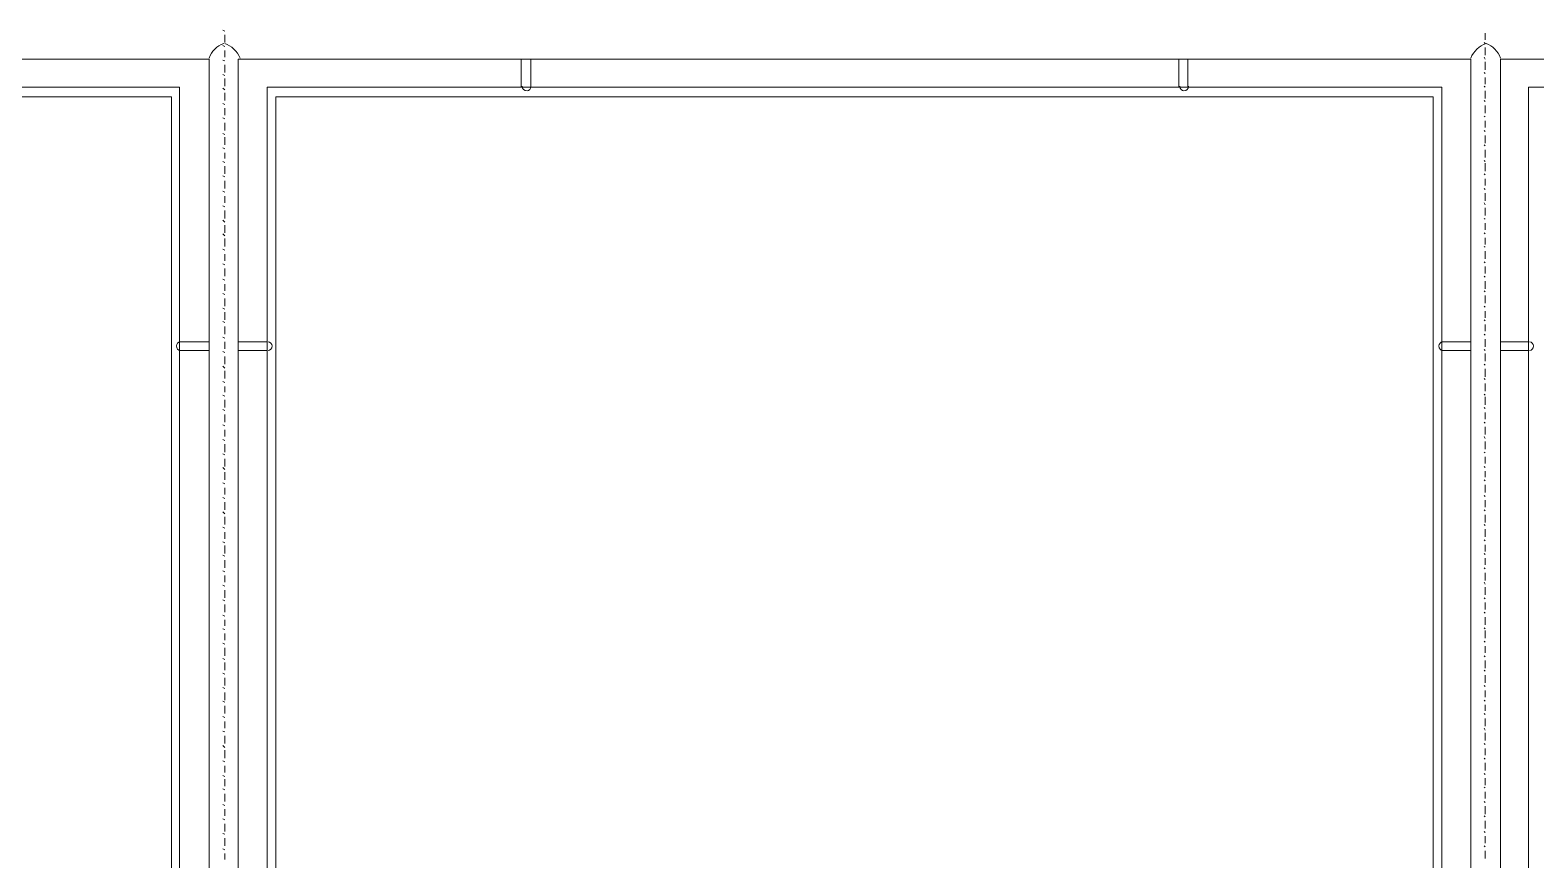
# Model space of a CAD drawing. Header units: millimetres. Extents: x 2928 to 3112, y 1220 to 1280.
# Drawn here: x 3075.62 to 3078.199, y 1249.505 to 1250.927 of the extents above; entities that cross this region are included whole.
import ezdxf

# ---------------------------------------------------------------- set-up
doc = ezdxf.new("R2010")
doc.units = ezdxf.units.MM

msp = doc.modelspace()

# ---------------------------------------------------------------- linework, layer by layer
at = {"color": 252, "linetype": 'Continuous', "lineweight": 13, "true_color": 0x989898}
for points in [[(3075.95344, 1250.92507), (3075.95014, 1250.92673), (3075.95014, 1250.92673)], [(3075.95344, 1250.90522), (3075.95344, 1250.91846), (3075.95344, 1250.91846)], [(3078.1119, 1250.91019), (3078.1119, 1250.92176), (3078.1119, 1250.92176)], [(3078.1119, 1250.91019), (3078.1119, 1250.92176), (3078.1119, 1250.92176)], [(3075.95344, 1250.89861), (3075.95014, 1250.90026), (3075.95014, 1250.90026)], [(3075.95344, 1250.88041), (3075.95344, 1250.89199), (3075.95344, 1250.89199)], [(3078.1119, 1250.90357), (3078.11024, 1250.90522), (3078.11024, 1250.90522)], [(3078.1119, 1250.90357), (3078.11024, 1250.90522), (3078.11024, 1250.90522)], [(3078.1119, 1250.88372), (3078.1119, 1250.89695), (3078.1119, 1250.89695)], [(3078.1119, 1250.88372), (3078.1119, 1250.89695), (3078.1119, 1250.89695)], [(3075.95344, 1250.8738), (3075.95014, 1250.87545), (3075.95014, 1250.87545)], [(3075.95344, 1250.85395), (3075.95344, 1250.86718), (3075.95344, 1250.86718)], [(3078.1119, 1250.87711), (3078.11024, 1250.88041), (3078.11024, 1250.88041)], [(3078.1119, 1250.87711), (3078.11024, 1250.88041), (3078.11024, 1250.88041)], [(3078.1119, 1250.85891), (3078.1119, 1250.87214), (3078.1119, 1250.87214)], [(3078.1119, 1250.85891), (3078.1119, 1250.87214), (3078.1119, 1250.87214)], [(3075.95344, 1250.84899), (3075.95014, 1250.85064), (3075.95014, 1250.85064)], [(3075.95344, 1250.8308), (3075.95344, 1250.84403), (3075.95344, 1250.84403)], [(3078.1119, 1250.8523), (3078.11024, 1250.85395), (3078.11024, 1250.85395)], [(3078.1119, 1250.8523), (3078.11024, 1250.85395), (3078.11024, 1250.85395)], [(3078.1119, 1250.8341), (3078.1119, 1250.84568), (3078.1119, 1250.84568)], [(3078.1119, 1250.8341), (3078.1119, 1250.84568), (3078.1119, 1250.84568)], [(3075.95344, 1250.82418), (3075.95014, 1250.82749), (3075.95014, 1250.82749)], [(3075.95344, 1250.80599), (3075.95344, 1250.81922), (3075.95344, 1250.81922)], [(3078.1119, 1250.82914), (3078.11024, 1250.8308), (3078.11024, 1250.8308)], [(3078.1119, 1250.82914), (3078.11024, 1250.8308), (3078.11024, 1250.8308)], [(3078.1119, 1250.80929), (3078.1119, 1250.82253), (3078.1119, 1250.82253)], [(3078.1119, 1250.80929), (3078.1119, 1250.82253), (3078.1119, 1250.82253)], [(3075.95344, 1250.79937), (3075.95014, 1250.80102), (3075.95014, 1250.80102)], [(3075.95344, 1250.78118), (3075.95344, 1250.79275), (3075.95344, 1250.79275)], [(3078.1119, 1250.80433), (3078.11024, 1250.80599), (3078.11024, 1250.80599)], [(3078.1119, 1250.80433), (3078.11024, 1250.80599), (3078.11024, 1250.80599)], [(3078.1119, 1250.78448), (3078.1119, 1250.79772), (3078.1119, 1250.79772)], [(3078.1119, 1250.78448), (3078.1119, 1250.79772), (3078.1119, 1250.79772)], [(3075.95344, 1250.77456), (3075.95014, 1250.77621), (3075.95014, 1250.77621)], [(3075.95344, 1250.75471), (3075.95344, 1250.76794), (3075.95344, 1250.76794)], [(3078.1119, 1250.77787), (3078.11024, 1250.77952), (3078.11024, 1250.77952)], [(3078.1119, 1250.77787), (3078.11024, 1250.77952), (3078.11024, 1250.77952)], [(3078.1119, 1250.75967), (3078.1119, 1250.77125), (3078.1119, 1250.77125)], [(3078.1119, 1250.75967), (3078.1119, 1250.77125), (3078.1119, 1250.77125)], [(3075.95344, 1250.7481), (3075.95014, 1250.74975), (3075.95014, 1250.74975)], [(3075.95344, 1250.7299), (3075.95344, 1250.74313), (3075.95344, 1250.74313)], [(3078.1119, 1250.75306), (3078.11024, 1250.75471), (3078.11024, 1250.75471)], [(3078.1119, 1250.75306), (3078.11024, 1250.75471), (3078.11024, 1250.75471)], [(3078.1119, 1250.73321), (3078.1119, 1250.74644), (3078.1119, 1250.74644)], [(3078.1119, 1250.73321), (3078.1119, 1250.74644), (3078.1119, 1250.74644)], [(3075.95344, 1250.72329), (3075.95014, 1250.72494), (3075.95014, 1250.72494)], [(3075.95344, 1250.70675), (3075.95344, 1250.71667), (3075.95344, 1250.71667)], [(3078.1119, 1250.72825), (3078.11024, 1250.7299), (3078.11024, 1250.7299)], [(3078.1119, 1250.72825), (3078.11024, 1250.7299), (3078.11024, 1250.7299)], [(3078.1119, 1250.7084), (3078.1119, 1250.72163), (3078.1119, 1250.72163)], [(3078.1119, 1250.7084), (3078.1119, 1250.72163), (3078.1119, 1250.72163)], [(3075.95344, 1250.70013), (3075.95014, 1250.70178), (3075.95014, 1250.70178)], [(3075.95344, 1250.68028), (3075.95344, 1250.69351), (3075.95344, 1250.69351)], [(3078.1119, 1250.70178), (3078.11024, 1250.70344), (3078.11024, 1250.70344)], [(3078.1119, 1250.70178), (3078.11024, 1250.70344), (3078.11024, 1250.70344)], [(3078.1119, 1250.68524), (3078.1119, 1250.69848), (3078.1119, 1250.69848)], [(3078.1119, 1250.68524), (3078.1119, 1250.69848), (3078.1119, 1250.69848)], [(3075.95344, 1250.67532), (3075.95014, 1250.67697), (3075.95014, 1250.67697)], [(3075.95344, 1250.65547), (3075.95344, 1250.6687), (3075.95344, 1250.6687)], [(3078.1119, 1250.67863), (3078.11024, 1250.68028), (3078.11024, 1250.68028)], [(3078.1119, 1250.67863), (3078.11024, 1250.68028), (3078.11024, 1250.68028)], [(3078.1119, 1250.66043), (3078.1119, 1250.67201), (3078.1119, 1250.67201)], [(3078.1119, 1250.66043), (3078.1119, 1250.67201), (3078.1119, 1250.67201)], [(3075.95344, 1250.64886), (3075.95014, 1250.65051), (3075.95014, 1250.65051)], [(3075.95344, 1250.63066), (3075.95344, 1250.64224), (3075.95344, 1250.64224)], [(3078.1119, 1250.65382), (3078.11024, 1250.65547), (3078.11024, 1250.65547)], [(3078.1119, 1250.65382), (3078.11024, 1250.65547), (3078.11024, 1250.65547)], [(3078.1119, 1250.63397), (3078.1119, 1250.6472), (3078.1119, 1250.6472)], [(3078.1119, 1250.63397), (3078.1119, 1250.6472), (3078.1119, 1250.6472)], [(3075.95344, 1250.62405), (3075.95014, 1250.6257), (3075.95014, 1250.6257)], [(3075.95344, 1250.6042), (3075.95344, 1250.61743), (3075.95344, 1250.61743)], [(3078.1119, 1250.62735), (3078.11024, 1250.63066), (3078.11024, 1250.63066)], [(3078.1119, 1250.62735), (3078.11024, 1250.63066), (3078.11024, 1250.63066)], [(3078.1119, 1250.60916), (3078.1119, 1250.62239), (3078.1119, 1250.62239)], [(3078.1119, 1250.60916), (3078.1119, 1250.62239), (3078.1119, 1250.62239)], [(3075.95344, 1250.59758), (3075.95014, 1250.60089), (3075.95014, 1250.60089)], [(3075.95344, 1250.57939), (3075.95344, 1250.59262), (3075.95344, 1250.59262)], [(3078.1119, 1250.60254), (3078.11024, 1250.6042), (3078.11024, 1250.6042)], [(3078.1119, 1250.60254), (3078.11024, 1250.6042), (3078.11024, 1250.6042)], [(3078.1119, 1250.58435), (3078.1119, 1250.59593), (3078.1119, 1250.59593)], [(3078.1119, 1250.58435), (3078.1119, 1250.59593), (3078.1119, 1250.59593)], [(3075.95344, 1250.57443), (3075.95014, 1250.57773), (3075.95014, 1250.57773)], [(3075.95344, 1250.55623), (3075.95344, 1250.56946), (3075.95344, 1250.56946)], [(3078.1119, 1250.57773), (3078.11024, 1250.57939), (3078.11024, 1250.57939)], [(3078.1119, 1250.57773), (3078.11024, 1250.57939), (3078.11024, 1250.57939)], [(3078.1119, 1250.55458), (3078.11024, 1250.55623), (3078.11024, 1250.55623)], [(3078.1119, 1250.55458), (3078.11024, 1250.55623), (3078.11024, 1250.55623)], [(3078.1119, 1250.55954), (3078.1119, 1250.57112), (3078.1119, 1250.57112)], [(3078.1119, 1250.55954), (3078.1119, 1250.57112), (3078.1119, 1250.57112)], [(3075.95344, 1250.54962), (3075.95014, 1250.55127), (3075.95014, 1250.55127)], [(3075.95344, 1250.53142), (3075.95344, 1250.543), (3075.95344, 1250.543)], [(3078.1119, 1250.52812), (3078.11024, 1250.52977), (3078.11024, 1250.52977)], [(3078.1119, 1250.52812), (3078.11024, 1250.52977), (3078.11024, 1250.52977)], [(3078.1119, 1250.53473), (3078.1119, 1250.54796), (3078.1119, 1250.54796)], [(3078.1119, 1250.53473), (3078.1119, 1250.54796), (3078.1119, 1250.54796)], [(3075.95344, 1250.52481), (3075.95014, 1250.52646), (3075.95014, 1250.52646)], [(3075.95344, 1250.50496), (3075.95344, 1250.51819), (3075.95344, 1250.51819)], [(3078.1119, 1250.50331), (3078.11024, 1250.50496), (3078.11024, 1250.50496)], [(3078.1119, 1250.50331), (3078.11024, 1250.50496), (3078.11024, 1250.50496)], [(3078.1119, 1250.50992), (3078.1119, 1250.5215), (3078.1119, 1250.5215)], [(3078.1119, 1250.50992), (3078.1119, 1250.5215), (3078.1119, 1250.5215)], [(3075.95344, 1250.49834), (3075.95014, 1250.5), (3075.95014, 1250.5)], [(3075.95344, 1250.48015), (3075.95344, 1250.49173), (3075.95344, 1250.49173)], [(3078.1119, 1250.4785), (3078.11024, 1250.48015), (3078.11024, 1250.48015)], [(3078.1119, 1250.4785), (3078.11024, 1250.48015), (3078.11024, 1250.48015)], [(3078.1119, 1250.48346), (3078.1119, 1250.49669), (3078.1119, 1250.49669)], [(3078.1119, 1250.48346), (3078.1119, 1250.49669), (3078.1119, 1250.49669)], [(3075.95344, 1250.47353), (3075.95014, 1250.47519), (3075.95014, 1250.47519)], [(3075.95344, 1250.45369), (3075.95344, 1250.46692), (3075.95344, 1250.46692)], [(3078.1119, 1250.45203), (3078.11024, 1250.45369), (3078.11024, 1250.45369)], [(3078.1119, 1250.45203), (3078.11024, 1250.45369), (3078.11024, 1250.45369)], [(3078.1119, 1250.45865), (3078.1119, 1250.47188), (3078.1119, 1250.47188)], [(3078.1119, 1250.45865), (3078.1119, 1250.47188), (3078.1119, 1250.47188)], [(3075.95344, 1250.44872), (3075.95014, 1250.45038), (3075.95014, 1250.45038)], [(3075.95344, 1250.42557), (3075.95014, 1250.42722), (3075.95014, 1250.42722)], [(3075.95344, 1250.43053), (3075.95344, 1250.44376), (3075.95344, 1250.44376)], [(3078.1119, 1250.42888), (3078.11024, 1250.43053), (3078.11024, 1250.43053)], [(3078.1119, 1250.42888), (3078.11024, 1250.43053), (3078.11024, 1250.43053)], [(3078.1119, 1250.43384), (3078.1119, 1250.44542), (3078.1119, 1250.44542)], [(3078.1119, 1250.43384), (3078.1119, 1250.44542), (3078.1119, 1250.44542)], [(3075.95344, 1250.3991), (3075.95014, 1250.40076), (3075.95014, 1250.40076)], [(3075.95344, 1250.40572), (3075.95344, 1250.41895), (3075.95344, 1250.41895)], [(3078.1119, 1250.40407), (3078.11024, 1250.40572), (3078.11024, 1250.40572)], [(3078.1119, 1250.40407), (3078.11024, 1250.40572), (3078.11024, 1250.40572)], [(3078.1119, 1250.41068), (3078.1119, 1250.42226), (3078.1119, 1250.42226)], [(3078.1119, 1250.41068), (3078.1119, 1250.42226), (3078.1119, 1250.42226)], [(3075.95344, 1250.37429), (3075.95014, 1250.37595), (3075.95014, 1250.37595)], [(3075.95344, 1250.38091), (3075.95344, 1250.39249), (3075.95344, 1250.39249)], [(3078.1119, 1250.3776), (3078.11024, 1250.37926), (3078.11024, 1250.37926)], [(3078.1119, 1250.3776), (3078.11024, 1250.37926), (3078.11024, 1250.37926)], [(3078.1119, 1250.38422), (3078.1119, 1250.39745), (3078.1119, 1250.39745)], [(3078.1119, 1250.38422), (3078.1119, 1250.39745), (3078.1119, 1250.39745)], [(3075.95344, 1250.34783), (3075.95014, 1250.35114), (3075.95014, 1250.35114)], [(3075.95344, 1250.35445), (3075.95344, 1250.36768), (3075.95344, 1250.36768)], [(3078.1119, 1250.35279), (3078.11024, 1250.35445), (3078.11024, 1250.35445)], [(3078.1119, 1250.35279), (3078.11024, 1250.35445), (3078.11024, 1250.35445)], [(3078.1119, 1250.35941), (3078.1119, 1250.37264), (3078.1119, 1250.37264)], [(3078.1119, 1250.35941), (3078.1119, 1250.37264), (3078.1119, 1250.37264)], [(3075.95344, 1250.32302), (3075.95014, 1250.32467), (3075.95014, 1250.32467)], [(3075.95344, 1250.32964), (3075.95344, 1250.34287), (3075.95344, 1250.34287)], [(3078.1119, 1250.32798), (3078.11024, 1250.32964), (3078.11024, 1250.32964)], [(3078.1119, 1250.32798), (3078.11024, 1250.32964), (3078.11024, 1250.32964)], [(3078.1119, 1250.33294), (3078.1119, 1250.34618), (3078.1119, 1250.34618)], [(3078.1119, 1250.33294), (3078.1119, 1250.34618), (3078.1119, 1250.34618)], [(3075.95344, 1250.29986), (3075.95014, 1250.30152), (3075.95014, 1250.30152)], [(3075.95344, 1250.30648), (3075.95344, 1250.3164), (3075.95344, 1250.3164)], [(3078.1119, 1250.30152), (3078.11024, 1250.30317), (3078.11024, 1250.30317)], [(3078.1119, 1250.30152), (3078.11024, 1250.30317), (3078.11024, 1250.30317)], [(3078.1119, 1250.30813), (3078.1119, 1250.32137), (3078.1119, 1250.32137)], [(3078.1119, 1250.30813), (3078.1119, 1250.32137), (3078.1119, 1250.32137)], [(3078.1119, 1250.28498), (3078.1119, 1250.29821), (3078.1119, 1250.29821)], [(3078.1119, 1250.28498), (3078.1119, 1250.29821), (3078.1119, 1250.29821)], [(3075.95344, 1250.27505), (3075.95014, 1250.27671), (3075.95014, 1250.27671)], [(3075.95344, 1250.28002), (3075.95344, 1250.29325), (3075.95344, 1250.29325)], [(3078.1119, 1250.27836), (3078.11024, 1250.28002), (3078.11024, 1250.28002)], [(3078.1119, 1250.27836), (3078.11024, 1250.28002), (3078.11024, 1250.28002)], [(3078.1119, 1250.26017), (3078.1119, 1250.27175), (3078.1119, 1250.27175)], [(3078.1119, 1250.26017), (3078.1119, 1250.27175), (3078.1119, 1250.27175)], [(3075.95344, 1250.24859), (3075.95014, 1250.25025), (3075.95014, 1250.25025)], [(3075.95344, 1250.25521), (3075.95344, 1250.26844), (3075.95344, 1250.26844)], [(3078.1119, 1250.25355), (3078.11024, 1250.25521), (3078.11024, 1250.25521)], [(3078.1119, 1250.25355), (3078.11024, 1250.25521), (3078.11024, 1250.25521)], [(3078.1119, 1250.23371), (3078.1119, 1250.24694), (3078.1119, 1250.24694)], [(3078.1119, 1250.23371), (3078.1119, 1250.24694), (3078.1119, 1250.24694)], [(3075.95344, 1250.22378), (3075.95014, 1250.22544), (3075.95014, 1250.22544)], [(3075.95344, 1250.2304), (3075.95344, 1250.24198), (3075.95344, 1250.24198)], [(3078.1119, 1250.22709), (3078.11024, 1250.2304), (3078.11024, 1250.2304)], [(3078.1119, 1250.22709), (3078.11024, 1250.2304), (3078.11024, 1250.2304)], [(3078.1119, 1250.2089), (3078.1119, 1250.22213), (3078.1119, 1250.22213)], [(3078.1119, 1250.2089), (3078.1119, 1250.22213), (3078.1119, 1250.22213)], [(3075.95344, 1250.19897), (3075.95014, 1250.20063), (3075.95014, 1250.20063)], [(3075.95344, 1250.20393), (3075.95344, 1250.21717), (3075.95344, 1250.21717)], [(3078.1119, 1250.20228), (3078.11024, 1250.20393), (3078.11024, 1250.20393)], [(3078.1119, 1250.20228), (3078.11024, 1250.20393), (3078.11024, 1250.20393)], [(3078.1119, 1250.18409), (3078.1119, 1250.19566), (3078.1119, 1250.19566)], [(3078.1119, 1250.18409), (3078.1119, 1250.19566), (3078.1119, 1250.19566)], [(3075.95344, 1250.17416), (3075.95014, 1250.17747), (3075.95014, 1250.17747)], [(3075.95344, 1250.17912), (3075.95344, 1250.19236), (3075.95344, 1250.19236)], [(3075.95344, 1250.15597), (3075.95344, 1250.1692), (3075.95344, 1250.1692)], [(3078.1119, 1250.17747), (3078.11024, 1250.17912), (3078.11024, 1250.17912)], [(3078.1119, 1250.17747), (3078.11024, 1250.17912), (3078.11024, 1250.17912)], [(3078.1119, 1250.16093), (3078.1119, 1250.17085), (3078.1119, 1250.17085)], [(3078.1119, 1250.16093), (3078.1119, 1250.17085), (3078.1119, 1250.17085)], [(3075.95344, 1250.14935), (3075.95014, 1250.15101), (3075.95014, 1250.15101)], [(3075.95344, 1250.13116), (3075.95344, 1250.14274), (3075.95344, 1250.14274)], [(3078.1119, 1250.15431), (3078.11024, 1250.15597), (3078.11024, 1250.15597)], [(3078.1119, 1250.15431), (3078.11024, 1250.15597), (3078.11024, 1250.15597)], [(3078.1119, 1250.13447), (3078.1119, 1250.1477), (3078.1119, 1250.1477)], [(3078.1119, 1250.13447), (3078.1119, 1250.1477), (3078.1119, 1250.1477)], [(3075.95344, 1250.12454), (3075.95014, 1250.1262), (3075.95014, 1250.1262)], [(3075.95344, 1250.10469), (3075.95344, 1250.11793), (3075.95344, 1250.11793)], [(3078.1119, 1250.12785), (3078.11024, 1250.1295), (3078.11024, 1250.1295)], [(3078.1119, 1250.12785), (3078.11024, 1250.1295), (3078.11024, 1250.1295)], [(3078.1119, 1250.10966), (3078.1119, 1250.12123), (3078.1119, 1250.12123)], [(3078.1119, 1250.10966), (3078.1119, 1250.12123), (3078.1119, 1250.12123)], [(3075.95344, 1250.09808), (3075.95014, 1250.10139), (3075.95014, 1250.10139)], [(3075.95344, 1250.07988), (3075.95344, 1250.09312), (3075.95344, 1250.09312)], [(3078.1119, 1250.10304), (3078.11024, 1250.10469), (3078.11024, 1250.10469)], [(3078.1119, 1250.10304), (3078.11024, 1250.10469), (3078.11024, 1250.10469)], [(3078.1119, 1250.08319), (3078.1119, 1250.09642), (3078.1119, 1250.09642)], [(3078.1119, 1250.08319), (3078.1119, 1250.09642), (3078.1119, 1250.09642)], [(3075.95344, 1250.07327), (3075.95014, 1250.07492), (3075.95014, 1250.07492)], [(3075.95344, 1250.05507), (3075.95344, 1250.06665), (3075.95344, 1250.06665)], [(3078.1119, 1250.07823), (3078.11024, 1250.07988), (3078.11024, 1250.07988)], [(3078.1119, 1250.07823), (3078.11024, 1250.07988), (3078.11024, 1250.07988)], [(3078.1119, 1250.05838), (3078.1119, 1250.07161), (3078.1119, 1250.07161)], [(3078.1119, 1250.05838), (3078.1119, 1250.07161), (3078.1119, 1250.07161)], [(3075.95344, 1250.04846), (3075.95014, 1250.05011), (3075.95014, 1250.05011)], [(3075.95344, 1250.03026), (3075.95344, 1250.0435), (3075.95344, 1250.0435)], [(3078.1119, 1250.05177), (3078.11024, 1250.05342), (3078.11024, 1250.05342)], [(3078.1119, 1250.05177), (3078.11024, 1250.05342), (3078.11024, 1250.05342)], [(3078.1119, 1250.03357), (3078.1119, 1250.04515), (3078.1119, 1250.04515)], [(3078.1119, 1250.03357), (3078.1119, 1250.04515), (3078.1119, 1250.04515)], [(3075.95344, 1250.0253), (3075.95014, 1250.02696), (3075.95014, 1250.02696)], [(3075.95344, 1250.00545), (3075.95344, 1250.01869), (3075.95344, 1250.01869)], [(3078.1119, 1250.02861), (3078.11024, 1250.03026), (3078.11024, 1250.03026)], [(3078.1119, 1250.02861), (3078.11024, 1250.03026), (3078.11024, 1250.03026)], [(3078.1119, 1250.01042), (3078.1119, 1250.02199), (3078.1119, 1250.02199)], [(3078.1119, 1250.01042), (3078.1119, 1250.02199), (3078.1119, 1250.02199)], [(3075.95344, 1249.99884), (3075.95014, 1250.00049), (3075.95014, 1250.00049)], [(3075.95344, 1249.98065), (3075.95344, 1249.99222), (3075.95344, 1249.99222)], [(3078.1119, 1250.0038), (3078.11024, 1250.00545), (3078.11024, 1250.00545)], [(3078.1119, 1250.0038), (3078.11024, 1250.00545), (3078.11024, 1250.00545)], [(3078.1119, 1249.98395), (3078.1119, 1249.99718), (3078.1119, 1249.99718)], [(3078.1119, 1249.98395), (3078.1119, 1249.99718), (3078.1119, 1249.99718)], [(3075.95344, 1249.97403), (3075.95014, 1249.97568), (3075.95014, 1249.97568)], [(3075.95344, 1249.95418), (3075.95344, 1249.96741), (3075.95344, 1249.96741)], [(3078.1119, 1249.97734), (3078.11024, 1249.98065), (3078.11024, 1249.98065)], [(3078.1119, 1249.97734), (3078.11024, 1249.98065), (3078.11024, 1249.98065)], [(3078.1119, 1249.95914), (3078.1119, 1249.97238), (3078.1119, 1249.97238)], [(3078.1119, 1249.95914), (3078.1119, 1249.97238), (3078.1119, 1249.97238)], [(3075.95344, 1249.94922), (3075.95014, 1249.95087), (3075.95014, 1249.95087)], [(3075.95344, 1249.92937), (3075.95344, 1249.9426), (3075.95344, 1249.9426)], [(3078.1119, 1249.95253), (3078.11024, 1249.95418), (3078.11024, 1249.95418)], [(3078.1119, 1249.95253), (3078.11024, 1249.95418), (3078.11024, 1249.95418)], [(3078.1119, 1249.93433), (3078.1119, 1249.94591), (3078.1119, 1249.94591)], [(3078.1119, 1249.93433), (3078.1119, 1249.94591), (3078.1119, 1249.94591)], [(3075.95344, 1249.92276), (3075.95014, 1249.92441), (3075.95014, 1249.92441)], [(3075.95344, 1249.90622), (3075.95344, 1249.91614), (3075.95344, 1249.91614)], [(3078.1119, 1249.92772), (3078.11024, 1249.92937), (3078.11024, 1249.92937)], [(3078.1119, 1249.92772), (3078.11024, 1249.92937), (3078.11024, 1249.92937)], [(3078.1119, 1249.90787), (3078.1119, 1249.9211), (3078.1119, 1249.9211)], [(3078.1119, 1249.90787), (3078.1119, 1249.9211), (3078.1119, 1249.9211)], [(3075.95344, 1249.8996), (3075.95014, 1249.90125), (3075.95014, 1249.90125)], [(3075.95344, 1249.88141), (3075.95344, 1249.89298), (3075.95344, 1249.89298)], [(3078.1119, 1249.90125), (3078.11024, 1249.90291), (3078.11024, 1249.90291)], [(3078.1119, 1249.90125), (3078.11024, 1249.90291), (3078.11024, 1249.90291)], [(3078.1119, 1249.88471), (3078.1119, 1249.89795), (3078.1119, 1249.89795)], [(3078.1119, 1249.88471), (3078.1119, 1249.89795), (3078.1119, 1249.89795)], [(3075.95344, 1249.87479), (3075.95014, 1249.87644), (3075.95014, 1249.87644)], [(3075.95344, 1249.85494), (3075.95344, 1249.86817), (3075.95344, 1249.86817)], [(3078.1119, 1249.8781), (3078.11024, 1249.87975), (3078.11024, 1249.87975)], [(3078.1119, 1249.8781), (3078.11024, 1249.87975), (3078.11024, 1249.87975)], [(3078.1119, 1249.8599), (3078.1119, 1249.87148), (3078.1119, 1249.87148)], [(3078.1119, 1249.8599), (3078.1119, 1249.87148), (3078.1119, 1249.87148)], [(3075.95344, 1249.84833), (3075.95014, 1249.84998), (3075.95014, 1249.84998)], [(3075.95344, 1249.83013), (3075.95344, 1249.84336), (3075.95344, 1249.84336)], [(3078.1119, 1249.85329), (3078.11024, 1249.85494), (3078.11024, 1249.85494)], [(3078.1119, 1249.85329), (3078.11024, 1249.85494), (3078.11024, 1249.85494)], [(3078.1119, 1249.83344), (3078.1119, 1249.84667), (3078.1119, 1249.84667)], [(3078.1119, 1249.83344), (3078.1119, 1249.84667), (3078.1119, 1249.84667)], [(3075.95344, 1249.82352), (3075.95014, 1249.82517), (3075.95014, 1249.82517)], [(3075.95344, 1249.80367), (3075.95344, 1249.8169), (3075.95344, 1249.8169)], [(3078.1119, 1249.82848), (3078.11024, 1249.83013), (3078.11024, 1249.83013)], [(3078.1119, 1249.82848), (3078.11024, 1249.83013), (3078.11024, 1249.83013)], [(3078.1119, 1249.80863), (3078.1119, 1249.82186), (3078.1119, 1249.82186)], [(3078.1119, 1249.80863), (3078.1119, 1249.82186), (3078.1119, 1249.82186)], [(3075.95344, 1249.79871), (3075.95014, 1249.80036), (3075.95014, 1249.80036)], [(3075.95344, 1249.77886), (3075.95344, 1249.79209), (3075.95344, 1249.79209)], [(3078.1119, 1249.80201), (3078.11024, 1249.80367), (3078.11024, 1249.80367)], [(3078.1119, 1249.80201), (3078.11024, 1249.80367), (3078.11024, 1249.80367)], [(3078.1119, 1249.78382), (3078.1119, 1249.7954), (3078.1119, 1249.7954)], [(3078.1119, 1249.78382), (3078.1119, 1249.7954), (3078.1119, 1249.7954)], [(3075.95344, 1249.77555), (3075.95014, 1249.7772), (3075.95014, 1249.7772)], [(3075.95344, 1249.7557), (3075.95344, 1249.76893), (3075.95344, 1249.76893)], [(3078.1119, 1249.7772), (3078.11024, 1249.77886), (3078.11024, 1249.77886)], [(3078.1119, 1249.7772), (3078.11024, 1249.77886), (3078.11024, 1249.77886)], [(3078.1119, 1249.75405), (3078.11024, 1249.7557), (3078.11024, 1249.7557)], [(3078.1119, 1249.75405), (3078.11024, 1249.7557), (3078.11024, 1249.7557)], [(3078.1119, 1249.76066), (3078.1119, 1249.77059), (3078.1119, 1249.77059)], [(3078.1119, 1249.76066), (3078.1119, 1249.77059), (3078.1119, 1249.77059)], [(3075.95344, 1249.74909), (3075.95014, 1249.75074), (3075.95014, 1249.75074)], [(3075.95344, 1249.73089), (3075.95344, 1249.74247), (3075.95344, 1249.74247)], [(3078.1119, 1249.72758), (3078.11024, 1249.73089), (3078.11024, 1249.73089)], [(3078.1119, 1249.72758), (3078.11024, 1249.73089), (3078.11024, 1249.73089)], [(3078.1119, 1249.7342), (3078.1119, 1249.74743), (3078.1119, 1249.74743)], [(3078.1119, 1249.7342), (3078.1119, 1249.74743), (3078.1119, 1249.74743)], [(3075.95344, 1249.72428), (3075.95014, 1249.72593), (3075.95014, 1249.72593)], [(3075.95344, 1249.70443), (3075.95344, 1249.71766), (3075.95344, 1249.71766)], [(3078.1119, 1249.70278), (3078.11024, 1249.70443), (3078.11024, 1249.70443)], [(3078.1119, 1249.70278), (3078.11024, 1249.70443), (3078.11024, 1249.70443)], [(3078.1119, 1249.70939), (3078.1119, 1249.72262), (3078.1119, 1249.72262)], [(3078.1119, 1249.70939), (3078.1119, 1249.72262), (3078.1119, 1249.72262)], [(3075.95344, 1249.69781), (3075.95014, 1249.70112), (3075.95014, 1249.70112)], [(3075.95344, 1249.67962), (3075.95344, 1249.69285), (3075.95344, 1249.69285)], [(3078.1119, 1249.67797), (3078.11024, 1249.67962), (3078.11024, 1249.67962)], [(3078.1119, 1249.67797), (3078.11024, 1249.67962), (3078.11024, 1249.67962)], [(3078.1119, 1249.68458), (3078.1119, 1249.69616), (3078.1119, 1249.69616)], [(3078.1119, 1249.68458), (3078.1119, 1249.69616), (3078.1119, 1249.69616)], [(3075.95344, 1249.673), (3075.95014, 1249.67466), (3075.95014, 1249.67466)], [(3075.95344, 1249.65481), (3075.95344, 1249.66639), (3075.95344, 1249.66639)], [(3078.1119, 1249.6515), (3078.11024, 1249.65316), (3078.11024, 1249.65316)], [(3078.1119, 1249.6515), (3078.11024, 1249.65316), (3078.11024, 1249.65316)], [(3078.1119, 1249.65812), (3078.1119, 1249.67135), (3078.1119, 1249.67135)], [(3078.1119, 1249.65812), (3078.1119, 1249.67135), (3078.1119, 1249.67135)], [(3075.95344, 1249.64819), (3075.95014, 1249.64985), (3075.95014, 1249.64985)], [(3075.95344, 1249.62504), (3075.95014, 1249.62669), (3075.95014, 1249.62669)], [(3075.95344, 1249.63165), (3075.95344, 1249.64323), (3075.95344, 1249.64323)], [(3078.1119, 1249.62835), (3078.11024, 1249.63), (3078.11024, 1249.63)], [(3078.1119, 1249.62835), (3078.11024, 1249.63), (3078.11024, 1249.63)], [(3078.1119, 1249.63331), (3078.1119, 1249.64489), (3078.1119, 1249.64489)], [(3078.1119, 1249.63331), (3078.1119, 1249.64489), (3078.1119, 1249.64489)], [(3075.95344, 1249.59857), (3075.95014, 1249.60023), (3075.95014, 1249.60023)], [(3075.95344, 1249.60519), (3075.95344, 1249.61842), (3075.95344, 1249.61842)], [(3078.1119, 1249.60354), (3078.11024, 1249.60519), (3078.11024, 1249.60519)], [(3078.1119, 1249.60354), (3078.11024, 1249.60519), (3078.11024, 1249.60519)], [(3078.1119, 1249.61015), (3078.1119, 1249.62173), (3078.1119, 1249.62173)], [(3078.1119, 1249.61015), (3078.1119, 1249.62173), (3078.1119, 1249.62173)], [(3075.95344, 1249.57376), (3075.95014, 1249.57542), (3075.95014, 1249.57542)], [(3075.95344, 1249.58038), (3075.95344, 1249.59196), (3075.95344, 1249.59196)], [(3078.1119, 1249.57873), (3078.11024, 1249.58038), (3078.11024, 1249.58038)], [(3078.1119, 1249.57873), (3078.11024, 1249.58038), (3078.11024, 1249.58038)], [(3078.1119, 1249.58369), (3078.1119, 1249.59692), (3078.1119, 1249.59692)], [(3078.1119, 1249.58369), (3078.1119, 1249.59692), (3078.1119, 1249.59692)], [(3075.95344, 1249.54895), (3075.95014, 1249.55061), (3075.95014, 1249.55061)], [(3075.95344, 1249.55392), (3075.95344, 1249.56715), (3075.95344, 1249.56715)], [(3078.1119, 1249.55226), (3078.11024, 1249.55392), (3078.11024, 1249.55392)], [(3078.1119, 1249.55226), (3078.11024, 1249.55392), (3078.11024, 1249.55392)], [(3078.1119, 1249.55888), (3078.1119, 1249.57211), (3078.1119, 1249.57211)], [(3078.1119, 1249.55888), (3078.1119, 1249.57211), (3078.1119, 1249.57211)], [(3075.95344, 1249.52249), (3075.95014, 1249.52414), (3075.95014, 1249.52414)], [(3075.95344, 1249.52911), (3075.95344, 1249.54234), (3075.95344, 1249.54234)], [(3078.1119, 1249.52745), (3078.11024, 1249.52911), (3078.11024, 1249.52911)], [(3078.1119, 1249.52745), (3078.11024, 1249.52911), (3078.11024, 1249.52911)], [(3078.1119, 1249.53407), (3078.1119, 1249.54565), (3078.1119, 1249.54565)], [(3078.1119, 1249.53407), (3078.1119, 1249.54565), (3078.1119, 1249.54565)], [(3075.95344, 1249.50595), (3075.95344, 1249.51587), (3075.95344, 1249.51587)], [(3078.1119, 1249.5076), (3078.1119, 1249.52084), (3078.1119, 1249.52084)], [(3078.1119, 1249.5076), (3078.1119, 1249.52084), (3078.1119, 1249.52084)]]:
    msp.add_lwpolyline(points, dxfattribs=at)
at = {"color": 7, "linetype": 'Continuous', "lineweight": 5, "true_color": 0x000007}
for points in [[(3073.82476, 1248.92871), (3073.82476, 1250.87711), (3075.92698, 1250.87711)], [(3075.92698, 1248.92871), (3075.92698, 1250.87711), (3075.92698, 1250.87711)], [(3078.08709, 1250.87711), (3075.9766, 1250.87711), (3075.9766, 1250.87711)], [(3075.9766, 1248.92871), (3075.9766, 1250.87711), (3075.9766, 1250.87711)], [(3076.46122, 1250.87711), (3076.46122, 1250.82914), (3076.46122, 1250.82914)], [(3076.47776, 1250.82914), (3076.47776, 1250.87711), (3076.46122, 1250.87711)], [(3077.58758, 1250.82914), (3077.58758, 1250.87711), (3077.60247, 1250.87711)], [(3077.60247, 1250.87711), (3077.60247, 1250.82914), (3077.60247, 1250.82914)], [(3078.08709, 1248.92871), (3078.08709, 1250.87711), (3078.08709, 1250.87711)], [(3078.13836, 1248.92871), (3078.13836, 1250.87711), (3078.13836, 1250.87711)], [(3078.13836, 1250.87711), (3080.44568, 1250.87711), (3080.44568, 1250.87711)], [(3075.92698, 1250.39249), (3075.87571, 1250.39249), (3075.87571, 1250.39249)], [(3075.87571, 1250.3776), (3075.92698, 1250.3776), (3075.92698, 1250.39249)], [(3075.9766, 1250.39249), (3076.02622, 1250.39249), (3076.02622, 1250.39249)], [(3076.02622, 1250.3776), (3075.9766, 1250.3776), (3075.9766, 1250.39249)], [(3078.08709, 1250.39249), (3078.03747, 1250.39249), (3078.03747, 1250.39249)], [(3078.03747, 1250.3776), (3078.08709, 1250.3776), (3078.08709, 1250.39249)], [(3078.13836, 1250.39249), (3078.18633, 1250.39249), (3078.18633, 1250.39249)], [(3078.18633, 1250.3776), (3078.13836, 1250.3776), (3078.13836, 1250.39249)]]:
    msp.add_lwpolyline(points, dxfattribs=at)
for points in [[(3075.87571, 1250.82914), (3073.87603, 1250.82914), (3073.87603, 1248.97667), (3075.87571, 1248.97667)], [(3073.89092, 1248.99156), (3075.86247, 1248.99156), (3075.86247, 1250.8126), (3073.89092, 1250.8126)], [(3076.02622, 1250.82914), (3078.03747, 1250.82914), (3078.03747, 1248.97667), (3076.02622, 1248.97667)], [(3078.02258, 1248.99156), (3076.04111, 1248.99156), (3076.04111, 1250.8126), (3078.02258, 1250.8126)], [(3080.3944, 1250.82914), (3078.18633, 1250.82914), (3078.18633, 1248.97667), (3080.3944, 1248.97667)]]:
    msp.add_lwpolyline(points, close=True, dxfattribs=at)
for points in [[(3075.95179, 1250.90357), (3075.94021, 1250.90026), (3075.93029, 1250.89034), (3075.92698, 1250.87876)], [(3075.97991, 1250.87876), (3075.97495, 1250.89034), (3075.96502, 1250.90026), (3075.95344, 1250.90357)], [(3078.11355, 1250.90357), (3078.10197, 1250.90026), (3078.09205, 1250.89034), (3078.08709, 1250.87876)], [(3078.11355, 1250.90357), (3078.10197, 1250.90026), (3078.09205, 1250.89034), (3078.08709, 1250.87876)], [(3078.13836, 1250.87876), (3078.1334, 1250.89034), (3078.12513, 1250.90026), (3078.11355, 1250.90357)], [(3078.13836, 1250.87876), (3078.1334, 1250.89034), (3078.12513, 1250.90026), (3078.11355, 1250.90357)]]:
    msp.add_open_spline(points, degree=3, dxfattribs=at)
for points in [[(3076.46287, 1250.8308), (3076.46287, 1250.82583), (3076.46618, 1250.82253), (3076.47114, 1250.82253), (3076.47114, 1250.82253), (3076.47445, 1250.82253), (3076.47776, 1250.82583), (3076.47776, 1250.8308)], [(3077.58924, 1250.8308), (3077.58924, 1250.82583), (3077.59255, 1250.82253), (3077.59585, 1250.82253), (3077.59585, 1250.82253), (3077.60082, 1250.82253), (3077.60412, 1250.82583), (3077.60412, 1250.8308)], [(3075.87736, 1250.39249), (3075.87405, 1250.39249), (3075.87074, 1250.38918), (3075.87074, 1250.38587), (3075.87074, 1250.38587), (3075.87074, 1250.38091), (3075.87405, 1250.3776), (3075.87736, 1250.3776)], [(3076.02787, 1250.3776), (3076.03118, 1250.3776), (3076.03449, 1250.38091), (3076.03449, 1250.38587), (3076.03449, 1250.38587), (3076.03449, 1250.38918), (3076.03118, 1250.39249), (3076.02787, 1250.39249)], [(3078.03912, 1250.39249), (3078.03582, 1250.39249), (3078.03251, 1250.38918), (3078.03251, 1250.38587), (3078.03251, 1250.38587), (3078.03251, 1250.38091), (3078.03582, 1250.3776), (3078.03912, 1250.3776)], [(3078.18798, 1250.3776), (3078.19129, 1250.3776), (3078.1946, 1250.38091), (3078.1946, 1250.38587), (3078.1946, 1250.38587), (3078.1946, 1250.38918), (3078.19129, 1250.39249), (3078.18798, 1250.39249)]]:
    msp.add_open_spline(points, degree=3, knots=[0, 0, 0, 0, 0.125, 0.125, 0.125, 0.125001, 1, 1, 1, 1], dxfattribs=at)

doc.saveas('drawing.dxf')
